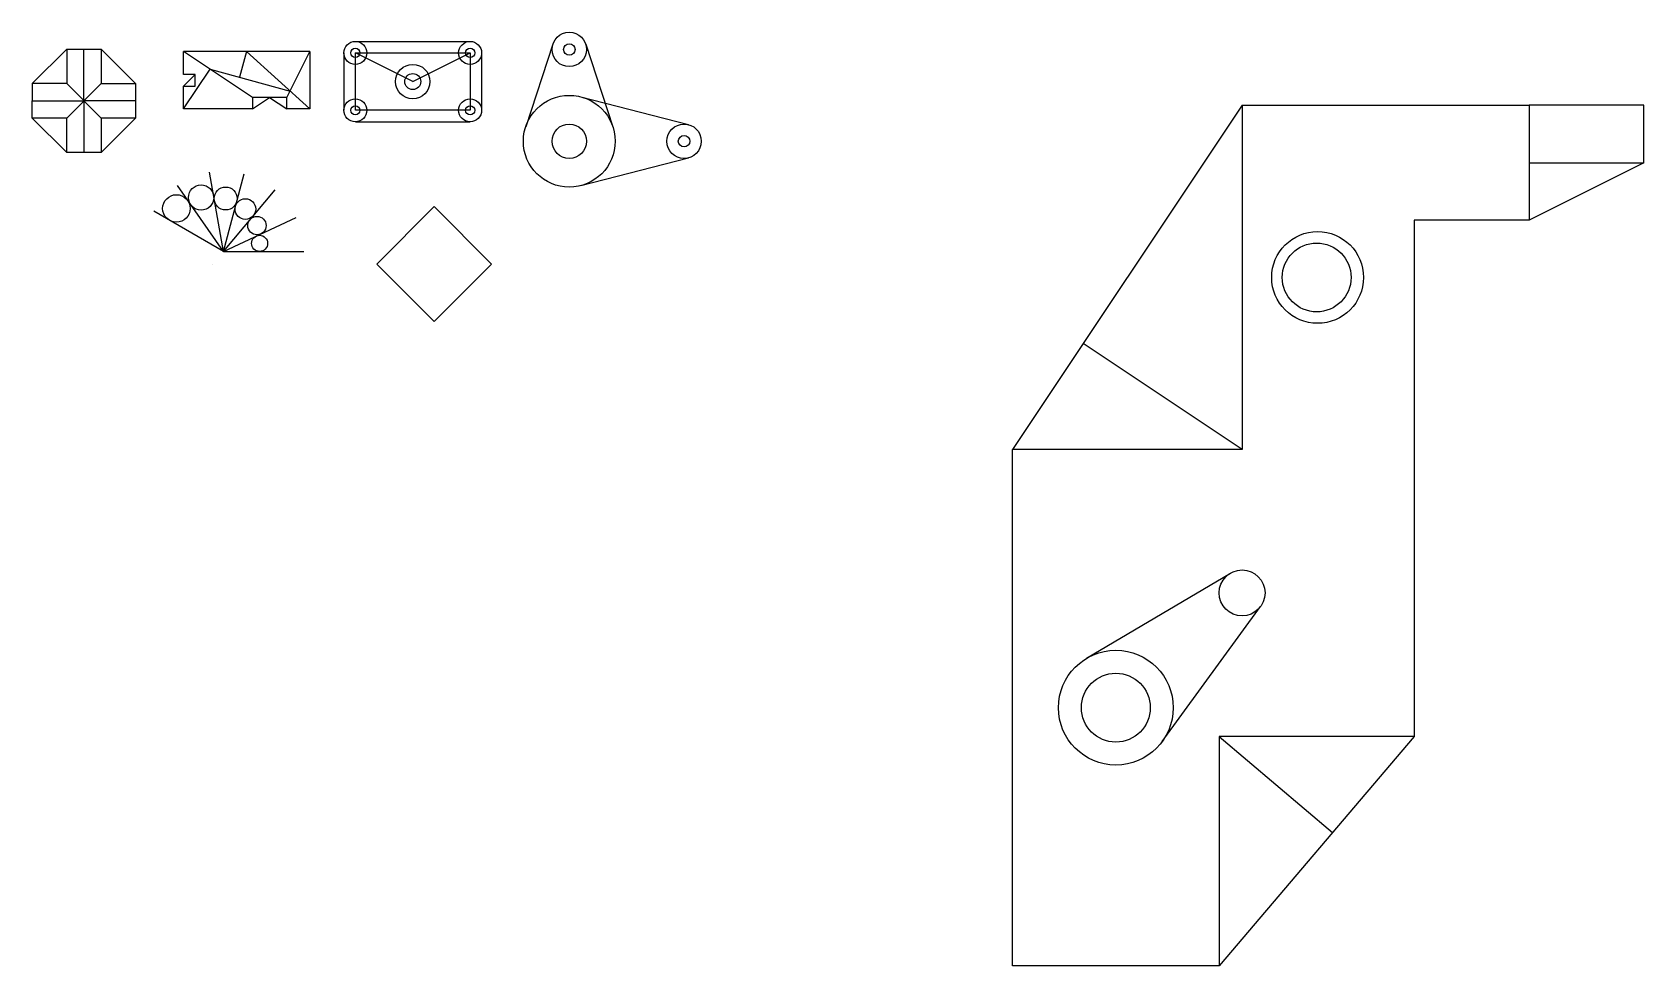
# Model space of a CAD drawing. Header units: millimetres. Extents: x 2150 to 3554, y 1474 to 2288.
import ezdxf

# ---------------------------------------------------------------- set-up
doc = ezdxf.new("R2010")
doc.units = ezdxf.units.MM

msp = doc.modelspace()

# ---------------------------------------------------------------- linework, layer by layer
for p, q in [((2431.8, 2279.7), (2531.8, 2279.7)), ((2604, 2277.4), (2580.2, 2205.2)), ((2632.5, 2277.4), (2656.2, 2205.2)), ((2150.3, 2242.9), (2180.3, 2272.9)), ((2180.3, 2272.9), (2195.3, 2272.9)), ((2180.3, 2272.9), (2180.3, 2242.9)), ((2195.3, 2272.9), (2210.3, 2272.9)), ((2195.3, 2227.9), (2195.3, 2272.9)), ((2210.3, 2272.9), (2210.3, 2242.9)), ((2210.3, 2272.9), (2240.3, 2242.9)), ((2282.1, 2250.8), (2282.1, 2270.8)), ((2342.1, 2230.8), (2282.1, 2270.8)), ((2337.1, 2270.8), (2282.1, 2270.8)), ((2337.1, 2270.8), (2331, 2248.4)), ((2392.1, 2270.8), (2337.1, 2270.8)), ((2337.1, 2270.8), (2392.1, 2220.8)), ((2372.1, 2230.8), (2392.1, 2270.8)), ((2392.1, 2270.8), (2392.1, 2220.8)), ((2421.8, 2269.7), (2421.8, 2219.7)), ((2431.8, 2269.7), (2481.8, 2269.7)), ((2431.8, 2219.7), (2431.8, 2269.7)), ((2481.8, 2244.7), (2431.8, 2269.7)), ((2481.8, 2244.7), (2531.8, 2269.7)), ((2481.8, 2269.7), (2531.8, 2269.7)), ((2531.8, 2269.7), (2531.8, 2219.7)), ((2541.8, 2269.7), (2541.8, 2219.7)), ((2282.1, 2220.8), (2305.2, 2255.4)), ((2292.1, 2250.8), (2282.1, 2250.8)), ((2282.1, 2240.8), (2292.1, 2250.8)), ((2292.1, 2240.8), (2292.1, 2250.8)), ((2305.2, 2255.4), (2374.9, 2236.4)), ((2180.3, 2242.9), (2150.3, 2242.9)), ((2150.3, 2242.9), (2150.3, 2227.9)), ((2180.3, 2242.9), (2210.3, 2212.9)), ((2210.3, 2242.9), (2180.3, 2212.9)), ((2210.3, 2242.9), (2240.3, 2242.9)), ((2240.3, 2242.9), (2240.3, 2227.9)), ((2282.1, 2220.8), (2282.1, 2240.8)), ((2282.1, 2240.8), (2292.1, 2240.8)), ((2150.3, 2227.9), (2195.3, 2227.9)), ((2150.3, 2212.9), (2150.3, 2227.9)), ((2240.3, 2227.9), (2195.3, 2227.9)), ((2195.3, 2227.9), (2195.3, 2182.9)), ((2240.3, 2227.9), (2240.3, 2212.9)), ((2342.1, 2220.8), (2282.1, 2220.8)), ((2372.1, 2230.8), (2342.1, 2230.8)), ((2342.1, 2230.8), (2342.1, 2220.8)), ((2342.1, 2220.8), (2357.1, 2230.8)), ((2357.1, 2230.8), (2372.1, 2220.8)), ((2372.1, 2220.8), (2372.1, 2230.8)), ((2392.1, 2220.8), (2372.1, 2220.8)), ((2531.8, 2219.7), (2431.8, 2219.7)), ((2628.2, 2231.4), (2722, 2207.2)), ((3204.4, 2224), (3004.4, 1924)), ((3204.4, 2224), (3454.4, 2224)), ((3204.4, 2224), (3204.4, 2074)), ((3454.4, 2224), (3454.4, 2174)), ((3554.4, 2224), (3454.4, 2224)), ((3554.4, 2174), (3554.4, 2224)), ((2180.3, 2212.9), (2150.3, 2212.9)), ((2150.3, 2212.9), (2180.3, 2182.9)), ((2180.3, 2182.9), (2180.3, 2212.9)), ((2240.3, 2212.9), (2210.3, 2212.9)), ((2210.3, 2212.9), (2210.3, 2182.9)), ((2210.3, 2182.9), (2240.3, 2212.9)), ((2431.8, 2209.7), (2531.8, 2209.7)), ((2195.3, 2182.9), (2180.3, 2182.9)), ((2210.3, 2182.9), (2195.3, 2182.9)), ((2628.2, 2154), (2722, 2178.2)), ((2316.8, 2096.7), (2304.7, 2165.6)), ((2316.8, 2096.7), (2334.9, 2164.3)), ((3454.4, 2174), (3554.4, 2174)), ((3454.4, 2174), (3454.4, 2124)), ((3554.4, 2174), (3454.4, 2124)), ((2316.8, 2096.7), (2276.7, 2154)), ((2316.8, 2096.7), (2361.8, 2150.3)), ((2450.5, 2085.7), (2500.5, 2135.7)), ((2550.5, 2085.7), (2500.5, 2135.7)), ((2316.8, 2096.7), (2256.2, 2131.7)), ((2316.8, 2096.7), (2380.3, 2126.3)), ((3454.4, 2124), (3354.4, 2124)), ((3354.4, 2124), (3354.4, 1674)), ((2316.8, 2096.7), (2386.8, 2096.7)), ((2307.4, 2085.3), (2307.4, 2085.3)), ((2450.5, 2085.7), (2500.5, 2035.7)), ((2500.5, 2035.7), (2550.5, 2085.7)), ((3204.4, 2074), (3204.4, 1924)), ((3204.4, 1924), (3065.9, 2016.3)), ((3204.4, 1924), (3004.4, 1924)), ((3004.4, 1699), (3004.4, 1924)), ((3068.9, 1742.1), (3194.2, 1816.2)), ((3134.8, 1669.6), (3220.5, 1787.3)), ((3004.4, 1474), (3004.4, 1699)), ((3354.4, 1674), (3184.4, 1674)), ((3184.4, 1674), (3184.4, 1474)), ((3354.4, 1674), (3184.4, 1474)), ((3184.4, 1674), (3283.1, 1590.1)), ((3184.4, 1474), (3004.4, 1474))]:
    msp.add_line(p, q)
for centre, radius in [((2431.8, 2269.7), 10), ((2531.8, 2269.7), 10), ((2618.2, 2272.7), 15), ((2618.2, 2272.7), 5), ((2431.8, 2269.7), 4), ((2531.8, 2269.7), 4), ((2481.8, 2244.7), 15), ((2481.8, 2244.7), 7), ((2618.2, 2192.7), 40), ((2431.8, 2219.7), 10), ((2431.8, 2219.7), 4), ((2531.8, 2219.7), 10), ((2531.8, 2219.7), 4), ((2618.2, 2192.7), 15), ((2718.2, 2192.7), 15), ((2718.2, 2192.7), 5), ((2297.4, 2143.6), 11), ((2318.8, 2142.8), 10), ((2275.9, 2134.1), 12), ((2336, 2133.6), 9), ((2346.1, 2119.2), 8), ((2348.4, 2103.7), 7), ((3270.2, 2074), 40), ((3269.4, 2074), 30), ((3204.4, 1799), 20), ((3094.4, 1699), 50), ((3094.4, 1699), 30)]:
    msp.add_circle(centre, radius)

doc.saveas('drawing.dxf')
